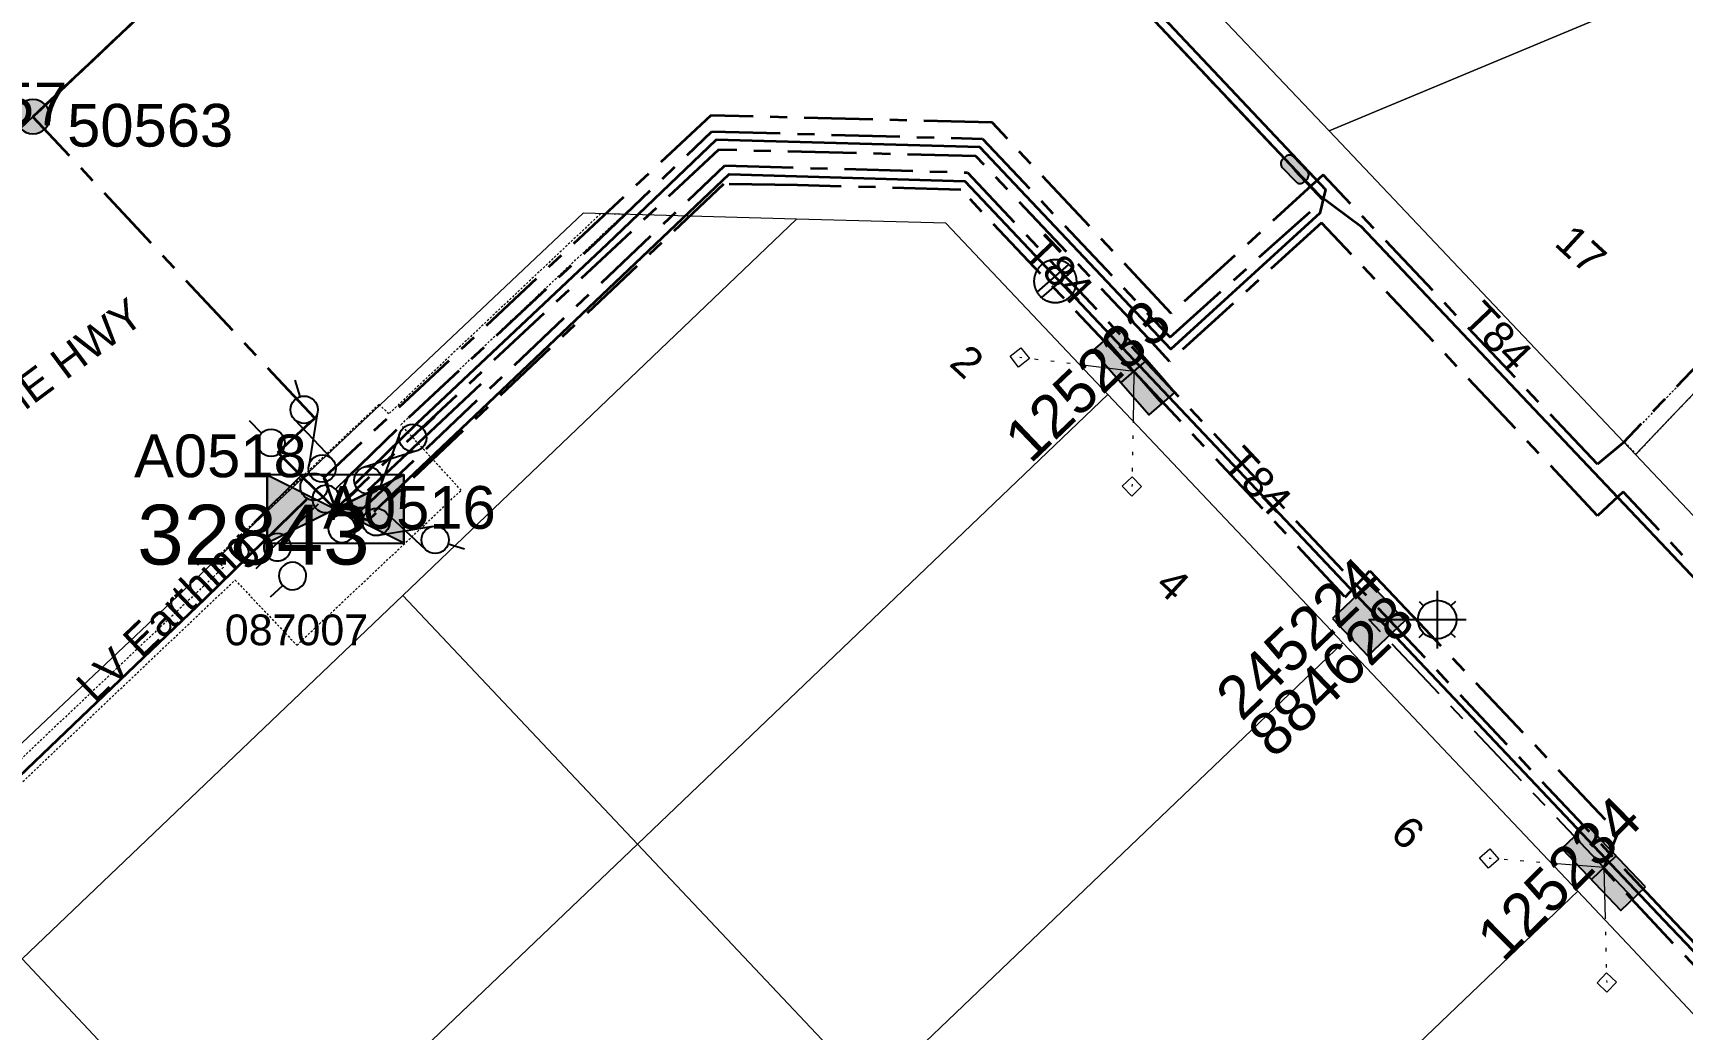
# Model space of a CAD drawing. Header units: metres. Extents: x 264899 to 270320, y 6185871 to 6191197.
# Drawn here: x 268228.5 to 268324.9, y 6186718.5 to 6186776.7 of the extents above; entities that cross this region are included whole.
import ezdxf
from ezdxf.enums import TextEntityAlignment as Align

# ---------------------------------------------------------------- set-up
doc = ezdxf.new("R2010")
doc.units = ezdxf.units.M
for name, pattern in [('Cable Exist OH', [1, 1, 0]), ('Cable Exist UG', [7, 4, -1, 1, -1]), ('DASHED', [19.05, 12.7, -6.35]), ('HIDDEN2', [0.1875, 0.125, -0.0625]), ('PHANTOMX2', [6.6, 3, -0.75, 0.2, -0.75, 0.2, -0.75, 0.2, -0.75])]:
    doc.linetypes.add(name, pattern=pattern)
doc.layers.get('0').update_dxf_attribs({"color": 6})
for name, color, linetype, lineweight in [('_User_HV_Exist', 1, 'Continuous', 35), ('_User_LV_Exist', 5, 'Continuous', 35), ('Cadastre Land Parcels_SP_EXT', 118, 'Continuous', 15), ('Cadastre Other Property_SP_EXT', 138, 'DASHED', 15), ('Cadastre Roads_SP_EXT', 218, 'Continuous', 15), ('Mains_HV_EXT', 13, 'Continuous', 25), ('Mains_LV_EXT', 163, 'Continuous', 25), ('Mains_LV_SL_EXT', 135, 'Continuous', 25), ('Mains_SL_EXT', 131, 'Continuous', 25), ('Services_SP_EXT', 42, 'PHANTOMX2', 20)]:
    doc.layers.add(name, color=color, linetype=linetype, lineweight=lineweight)
for name, color, linetype in [('Equip_HV_EXT', 7, 'Continuous'), ('Equip_LV_EXT', 7, 'Continuous'), ('Equip_SP_HV_EXT', 7, 'Continuous'), ('Equip_SP_SL_EXT', 7, 'Continuous'), ('Sub_SP_EXT', 7, 'Continuous'), ('SupportsOH_SP_TR_HV_LV_SL_EXT', 7, 'Continuous'), ('SupportsUG_SP_LV_EXT', 7, 'Continuous'), ('SupportsUG_SP_LV_SL_EXT', 7, 'Continuous')]:
    doc.layers.add(name, color=color, linetype=linetype)
doc.layers.get('0').freeze()
doc.styles.add('COLUMN_LABEL', font='arial.ttf', dxfattribs={"height": 2})
doc.styles.add('HVSW_LABEL', font='arial.ttf', dxfattribs={"height": 3.5})
doc.styles.add('iecARIAL', font='arial.ttf', dxfattribs={"height": 2})
doc.styles.add('POLE_LABEL', font='arial.ttf', dxfattribs={"height": 2})
doc.styles.add('SL_LABEL', font='arial.ttf', dxfattribs={"height": 2})
doc.styles.get("Standard").update_dxf_attribs({"font": 'arial.ttf'})
doc.styles.add('SWITCH_LABEL', font='arial.ttf', dxfattribs={"height": 2})
doc.linetypes.add('Cable E UG', pattern='A,5,-0.1,["E",Standard,S=1.5,R=0,X=0,Y=-0.75],-1.45', length=6.55)

# ---------------------------------------------------------------- blocks, each defined once
blk = doc.blocks.new('SUB_PADMOUNT_EXT')
at = {"ltscale": 10}
h = blk.add_hatch(color=256, dxfattribs=at)
h.dxf.hatch_style = 1
h.paths.add_polyline_path([(4, -2), (0, 0), (4, 2)])
h.paths.add_polyline_path([(-4, -2), (-4, 2), (0, 0)])
blk.add_line((4, 2), (-4, -2))
blk.add_lwpolyline([(-4, -2), (4, -2), (4, 2), (-4, 2)], close=True)
at = {"ltscale": 10, "flags": 128}
for points in [[(-4, -2), (-4, 2), (0, 0)], [(4, -2), (0, 0), (4, 2)]]:
    blk.add_lwpolyline(points, close=True, dxfattribs=at)
at = {"flags": 8}
blk.add_attdef('ASSET_NUM', text='', height=2.5, dxfattribs=at).set_placement((0, 5), align=Align.MIDDLE_CENTER)
for tag, flags, p in [('STREET_CODE', 9, (1.5, 0)), ('OPERATING_VOLTAGE', 9, (1.5, -0.4)), ('ORIENTATION', 9, (1.5, -0.6)), ('OWNED_BY', 9, (1.5, -0.8)), ('OPERATED_BY', 9, (1.5, -1)), ('NO_PHASES', 9, (1.5, -0.2)), ('SECONDARY_VOLTAGE', 9, (1.5, -1.6)), ('STATE', 9, (1.5, -1.8)), ('CONSTRUCTED_VOLTAGE', 9, (1.5, -1.4)), ('MAINTAINED_BY', 9, (1.5, -1.2)), ('PARENT', 9, (1.5, -2)), ('SUBSTATION_TYPE', 9, (1.5, -2.2)), ('SUBURB', 9, (1.5, -2.8)), ('USAGE', 9, (1.5, -2.4)), ('LEGEND', 9, (1.5, -2.6)), ('Z', 1, (1.5, -3.6)), ('STREETNAME', 9, (1.5, -3)), ('LOCATION', 9, (1.5, -3.2)), ('NOTES', 9, (1.5, -3.4))]:
    blk.add_attdef(tag, text='', height=0.2, dxfattribs=dict(flags=flags)).set_placement(p, align=Align.MIDDLE_LEFT)
blk = doc.blocks.new('COLUMN_EXT')
blk.add_hatch(color=256).paths.add_polyline_path([(1.5, -1.5), (1.5, 1.5), (-1.5, 1.5), (-1.5, -1.5)])
blk.add_lwpolyline([(1.5, 1.5), (-1.5, 1.5), (-1.5, -1.5), (1.5, -1.5)], close=True)
at = {"flags": 9}
for tag, p in [('NOTES', (-1.813, 2)), ('STREETNAME', (-1.813, 1.6)), ('LOCATION', (-1.813, 1.4)), ('SUBURB', (-1.813, 1.8)), ('LEGEND', (-1.813, 1.2)), ('USAGE', (-1.813, 1)), ('COLUMN_TYPE', (-1.813, 0.4)), ('OWNED_BY', (-1.813, 0.6)), ('STATE', (-1.813, 0.8))]:
    blk.add_attdef(tag, text='', height=0.2, rotation=180, dxfattribs=at).set_placement(p, align=Align.MIDDLE_LEFT)
at = {"flags": 1}
blk.add_attdef('Z', (-1.813, 2.351), '', height=0.2, rotation=180, dxfattribs=at)
at = {"flags": 9}
for tag, style, p in [('STRUCTURE_PLANT_NUMBER', 'POLE_LABEL', (-1.813, -0.031)), ('STREET_CODE', 'COLUMN_LABEL', (-1.813, 0.2))]:
    blk.add_attdef(tag, text='', height=0.2, rotation=180, dxfattribs=dict(at, style=style)).set_placement(p, align=Align.MIDDLE_LEFT)
at = {"style": 'COLUMN_LABEL', "width": 0.9, "flags": 8}
blk.add_attdef('ASSET_NUM', text='', height=2, rotation=270, dxfattribs=at).set_placement((2, -4), align=Align.MIDDLE_LEFT)
blk = doc.blocks.new('PILLAR_EXT')
blk.add_hatch(color=256).paths.add_polyline_path([(-2.5, 1), (-2.5, -1), (2.5, -1), (2.5, 1)])
for p, q in [((0, 1), (0, -1)), ((-2.5, 0), (2.5, 0))]:
    blk.add_line(p, q)
at = {"ltscale": 10}
blk.add_line((2.5, 0), (-2.5, 0), dxfattribs=at)
blk.add_lwpolyline([(-2.5, -1), (-1.25, -1), (1.25, -1), (2.5, -1), (2.5, 1), (-2.5, 1)], close=True)
at = {"width": 0.9, "flags": 8}
blk.add_attdef('ASSET_NUM', text='', height=2, rotation=90, dxfattribs=at).set_placement((-2, 4), align=Align.MIDDLE_LEFT)
for tag, p, flags in [('OWNED_BY', (0, -0.2), 9), ('STATE', (0, -0.4), 9), ('SUPPORT_TYPE', (0, -0.6), 9), ('USAGE', (0, -0.8), 9), ('LEGEND', (0, -1), 9), ('STREETNAME', (0, -1.8), 9), ('SUBURB', (0, -2), 1), ('LOCATION', (0, -1.2), 9), ('NOTES', (0, -1.4), 9), ('PARENT', (0, -1.6), 9)]:
    blk.add_attdef(tag, p, '', height=0.2, dxfattribs=dict(flags=flags))
blk = doc.blocks.new('SL_LANTERN_EXT')
at = {"flags": 9}
for tag, p in [('LRATECODE', (-7.4, 0)), ('LOUTREACHVOCAB', (-7.2, 0)), ('LOUTREACH', (-7, 0)), ('LANTNUMBER', (-6.6, 0)), ('LNEW', (-6.4, 0)), ('LMASTVOCAB', (-6.2, 0)), ('LMAST', (-6, 0)), ('LLAMPVOCAB', (-5.8, 0)), ('LLAMP', (-5.6, 0)), ('LEXIST', (-5.4, 0)), ('LCHARGE3PERCENT', (-5.2, 0)), ('LCHARGE3', (-5, 0)), ('LCHARGE2PERCENT', (-4.8, 0)), ('LCHARGE2', (-4.6, 0)), ('LCHARGE1PERCENT', (-4.4, 0)), ('LCHARGE1', (-4.2, 0)), ('LCATEGORY', (-4, 0)), ('LBRACKETVOCAB', (-3.8, 0)), ('LBRACKET', (-3.6, 0)), ('LKINGHEIGHT', (-3.4, 0)), ('CREPLACE', (-3.2, 0)), ('CREMOVE', (-3, 0)), ('CNUMBER', (-2.8, 0)), ('CNEW', (-2.6, 0)), ('CEXIST', (-2.4, 0)), ('USAGE', (-2.2, 0)), ('STATE', (-2, 0)), ('OWNED_BY', (-1.8, 0)), ('ORIENTATION', (-1.6, 0)), ('OPERATING_VOLTAGE', (-1.4, 0)), ('NO_PHASES', (-1.2, 0)), ('LANTERN_TYPE', (-1, 0)), ('LANTERN_PURPOSE', (-0.8, 0)), ('CONTROL_TYPE', (-0.6, 0)), ('CONSTRUCTED_VOLTAGE', (-0.4, 0))]:
    blk.add_attdef(tag, text='', height=0.001, rotation=270, dxfattribs=at).set_placement(p, align=Align.MIDDLE_LEFT)
at = {"style": 'SL_LABEL', "flags": 9}
blk.add_attdef('STREET_CODE', text='', height=0.001, rotation=270, dxfattribs=at).set_placement((0.001, 0), align=Align.MIDDLE_LEFT)
at = {"flags": 1}
blk.add_attdef('Z', (0, 0), '', height=0.001, rotation=270, dxfattribs=at)
at = {"width": 0.9}
blk.add_attdef('LNUMBER', text='', height=1, dxfattribs=at).set_placement((7, -1), align=Align.MIDDLE_LEFT)
at = {"flags": 9}
for tag, p in [('LREMOVE', (0, -7.6)), ('LREPLACE', (0, -7.8)), ('LTYPE', (0, -8)), ('LTYPEVOCAB', (0, -8.2)), ('LEGEND', (0, -8.4)), ('SUBURB', (0, -8.6)), ('STREETNAME', (0, -8.8)), ('LOCATION', (0, -9)), ('NOTES', (0, -9.2)), ('MAINTAINED_BY', (0, -9.863))]:
    blk.add_attdef(tag, text='', height=0.001, dxfattribs=at).set_placement(p, align=Align.MIDDLE_LEFT)
blk.add_attdef('OPERATED_BY', (0, -9.607), '', height=0.001, dxfattribs=at)
blk.add_wipeout([(5.688, 0), (5.061, -1.061), (4, -1.688), (2.939, -1.061), (2.313, 0), (2.939, 1.061), (4, 1.687), (5.061, 1.061)])
for p, q in [((2.939, 1.061), (3.205, 0.795)), ((4, 1.687), (4, 0)), ((5.061, 1.061), (4.795, 0.795)), ((0, 0), (4, 0)), ((2.939, -1.061), (3.205, -0.795)), ((4, 0), (5.688, 0)), ((4, 0), (4, -1.688)), ((5.061, -1.061), (4.795, -0.795))]:
    blk.add_line(p, q)
blk.add_circle((4, 0), 1.125)
blk = doc.blocks.new('CCP_EXT')
at = {"flags": 9}
for tag, p in [('STATE', (0, -1.8)), ('USAGE', (0, -1.2)), ('LEGEND', (0, -1.4)), ('LIFE_SUPPORT', (0, -1.6)), ('NOTES', (0, -2))]:
    blk.add_attdef(tag, text='', height=0.2, dxfattribs=at).set_placement(p, align=Align.MIDDLE_LEFT)
blk.add_wipeout([(0, 0.566), (0.566, 0), (0, -0.566), (-0.566, 0)])
blk.add_lwpolyline([(-0.566, 0), (0, 0.566), (0.566, 0), (0, -0.566), (-0.566, 0)])
at = {"flags": 1}
blk.add_attdef('Z', (0, 0), '', height=0.2, dxfattribs=at)
at = {"flags": 9}
for tag, p in [('CCP_TYPE', (0, 0)), ('OPERATING_VOLTAGE', (0, -0.6)), ('ORIENTATION', (0, -0.8)), ('OWNED_BY', (0, -1)), ('CONSTRUCTED_VOLTAGE', (0, -0.2)), ('NO_PHASES', (0, -0.4))]:
    blk.add_attdef(tag, text='', height=0.2, dxfattribs=at).set_placement(p, align=Align.MIDDLE_LEFT)
blk = doc.blocks.new('POLE_EXT')
blk.add_hatch(color=256).paths.add_polyline_path([(-1, 0, 1), (1, 0, 1)])
blk.add_lwpolyline([(-1, 0, 1), (1, 0, 1)], format="xyb", close=True)
at = {"flags": 8}
blk.add_attdef('pNumber', text='', height=2, dxfattribs=at).set_placement((2.5, 2.5), align=Align.MIDDLE_CENTER)
at = {"style": 'POLE_LABEL', "flags": 9}
for tag, p in [('STRUCTURE_PLANT_NUMBER', (1.355, 0.028)), ('STREET_CODE', (1.355, -0.2))]:
    blk.add_attdef(tag, text='', height=0.2, dxfattribs=at).set_placement(p, align=Align.MIDDLE_LEFT)
at = {"flags": 9}
for tag, p in [('OWNED_BY', (1.355, -0.4)), ('SPECIAL_USE', (1.355, -0.8)), ('STATE', (1.355, -1)), ('PARENT', (1.355, -0.6)), ('cLV', (1.355, -1.4)), ('cHV', (1.355, -2)), ('hDepth', (1.355, -1.6)), ('hDia', (1.355, -1.8)), ('USAGE', (1.355, -1.2)), ('LBRACKET', (1.355, -2.2)), ('LExisting', (1.355, -2.4)), ('LANTNUMBER', (1.355, -2.6)), ('LOther', (1.355, -2.8)), ('cLinedev', (1.355, -3.4)), ('pExisting', (1.355, -3.8)), ('LRemove', (1.355, -3)), ('LEGEND', (1.355, -3.2)), ('LOCATION', (1.355, -3.6)), ('pFooting', (1.355, -4.4)), ('pNew', (1.355, -4.6)), ('PFNUMBER', (1.355, -4)), ('NEWPFNUMBER', (1.355, -4.2)), ('pRelocate', (1.355, -5)), ('pRemove', (1.355, -5.2)), ('pReplace', (1.355, -5.4)), ('pStay', (1.355, -5.6)), ('pType', (1.355, -5.8)), ('cspan', (1.355, -6)), ('STREETNAME', (1.355, -6.2)), ('SUBURB', (1.355, -6.4)), ('NOTES', (1.355, -6.6)), ('MAINTAINED_BY', (1.355, -6.814)), ('OPERATED_BY', (1.355, -7.014))]:
    blk.add_attdef(tag, text='', height=0.2, dxfattribs=at).set_placement(p, align=Align.MIDDLE_LEFT)
at = {"flags": 1}
blk.add_attdef('Z', (1.355, -7.328), '', height=0.2, dxfattribs=at)
blk = doc.blocks.new('HV_STJ_EXT')
h = blk.add_hatch(color=256)
edge = h.paths.add_edge_path()
edge.add_ellipse((-0.586, 0.131), major_axis=(0.226, 0.226), ratio=1, start_angle=44.99996, end_angle=135)
edge.add_line((-0.906, 0.131), (-0.906, -0.131))
edge.add_ellipse((-0.586, -0.131), major_axis=(0.226, 0.226), ratio=1, start_angle=134.99996, end_angle=225)
edge.add_line((-0.586, -0.451), (0.586, -0.451))
edge.add_ellipse((0.586, -0.131), major_axis=(-0.226, 0.226), ratio=1, start_angle=134.99996, end_angle=225)
edge.add_line((0.906, -0.131), (0.906, 0.131))
edge.add_ellipse((0.586, 0.131), major_axis=(-0.226, 0.226), ratio=1, start_angle=224.99996, end_angle=315)
edge.add_line((0.586, 0.451), (-0.586, 0.451))
blk.add_lwpolyline([(-0.906, 0.131), (-0.906, -0.131, 0.414214), (-0.586, -0.451), (0.586, -0.451, 0.414214), (0.906, -0.131), (0.906, 0.131, 0.414214), (0.586, 0.451), (-0.586, 0.451, 0.414214)], format="xyb", close=True)
for tag, flags, p in [('ORIENTATION', 9, (1.5, 0)), ('Z', 1, (1.5, -0.8)), ('USAGE', 9, (1.5, -0.2)), ('LEGEND', 9, (1.5, -0.4)), ('NOTES', 9, (1.5, -0.6))]:
    blk.add_attdef(tag, text='', height=0.2, dxfattribs=dict(flags=flags)).set_placement(p, align=Align.MIDDLE_LEFT)
blk = doc.blocks.new('LV_UG_DFUSE_CLOSED_EXT')
for points in [[(1, 0), (0, 0)], [(5.04, 0.726), (2.156, -0.717)], [(5.049, -0.707), (2.156, 0.717)], [(6.2, 0.013), (7.2, 0.013)]]:
    blk.add_lwpolyline(points)
for centre in [(1.8, 0), (5.4, 0.011)]:
    blk.add_circle(centre, 0.8)
at = {"flags": 9}
for tag, p in [('ACTUAL_STATUS', (0, 0)), ('OPERATING_VOLTAGE', (0, -0.6)), ('ORIENTATION', (0, -0.8)), ('STATE', (0, -1)), ('CONSTRUCTED_VOLTAGE', (0, -0.2)), ('NO_PHASES', (0, -0.4)), ('SWITCH_TYPE', (0, -1.2)), ('USAGE', (0, -1.4)), ('NOTES', (0, -1.6))]:
    blk.add_attdef(tag, text='', height=0.2, dxfattribs=at).set_placement(p, align=Align.MIDDLE_LEFT)
at = {"flags": 1}
blk.add_attdef('Z', (0, 0), '', height=0.2, dxfattribs=at)
blk = doc.blocks.new('LV_UG_DFUSE_OPEN_EXT')
for points in [[(1, 0), (0, 0)], [(6.2, 0.013), (7.2, 0.013)]]:
    blk.add_lwpolyline(points)
for centre in [(1.8, 0), (5.4, 0.011)]:
    blk.add_circle(centre, 0.8)
at = {"flags": 9}
for tag, p in [('ACTUAL_STATUS', (0, 0)), ('OPERATING_VOLTAGE', (0, -0.6)), ('ORIENTATION', (0, -0.8)), ('STATE', (0, -1)), ('CONSTRUCTED_VOLTAGE', (0, -0.2)), ('NO_PHASES', (0, -0.4)), ('SWITCH_TYPE', (0, -1.2)), ('USAGE', (0, -1.4)), ('NOTES', (0, -1.6))]:
    blk.add_attdef(tag, text='', height=0.2, dxfattribs=at).set_placement(p, align=Align.MIDDLE_LEFT)
at = {"flags": 1}
blk.add_attdef('Z', (0, 0), '', height=0.2, dxfattribs=at)
blk = doc.blocks.new('LV_UG_LINKS_CLOSED_EXT')
at = {"layer": 'Equip_LV_EXT'}
for tag, flags, p in [('ACTUAL_STATUS', 9, (3, -2)), ('OPERATING_VOLTAGE', 9, (3, -2.6)), ('ORIENTATION', 9, (3, -2.8)), ('CONSTRUCTED_VOLTAGE', 9, (3, -2.2)), ('NO_PHASES', 9, (3, -2.4)), ('STATE', 9, (3, -3)), ('SWITCH_TYPE', 9, (3, -3.2)), ('OWNED_BY', 9, (3, -3.8)), ('USAGE', 9, (3, -3.4)), ('NOTES', 9, (3, -3.6)), ('TYPE', 9, (3, -4.6)), ('Z', 1, (3, -4.8)), ('OPERATED_BY', 9, (3, -4)), ('MAINTAINED_BY', 9, (3, -4.2)), ('NUMBER_OF_PHASES', 9, (3, -4.4))]:
    blk.add_attdef(tag, text='', height=0.2, dxfattribs=dict(at, flags=flags)).set_placement(p, align=Align.MIDDLE_LEFT)
blk.add_wipeout([(4, 1.25), (3.969, 1.25), (3.939, 1.248), (3.908, 1.247), (3.877, 1.244), (3.847, 1.241), (3.817, 1.236), (3.786, 1.232), (3.756, 1.226), (3.726, 1.22), (3.696, 1.213), (3.667, 1.205), (3.637, 1.196), (3.608, 1.187), (3.579, 1.177), (3.55, 1.166), (3.522, 1.155), (3.493, 1.143), (3.466, 1.13), (3.438, 1.117), (3.411, 1.102), (3.384, 1.088), (3.357, 1.072), (3.331, 1.056), (3.306, 1.039), (3.28, 1.022), (3.255, 1.004), (3.231, 0.985), (3.207, 0.966), (3.184, 0.947), (3.161, 0.926), (3.138, 0.905), (3.116, 0.884), (3.095, 0.862), (3.074, 0.839), (3.053, 0.816), (3.034, 0.793), (3.015, 0.769), (2.996, 0.745), (2.978, 0.72), (2.961, 0.694), (2.944, 0.669), (2.928, 0.643), (2.912, 0.616), (2.898, 0.589), (2.883, 0.562), (2.87, 0.534), (2.857, 0.507), (2.845, 0.478), (2.834, 0.45), (2.823, 0.421), (2.813, 0.392), (2.804, 0.363), (2.795, 0.333), (2.787, 0.304), (2.78, 0.274), (2.774, 0.244), (2.768, 0.214), (2.764, 0.183), (2.759, 0.153), (2.756, 0.123), (2.753, 0.092), (2.752, 0.061), (2.75, 0.031), (2.75, 0), (2.75, -0.031), (2.752, -0.061), (2.753, -0.092), (2.756, -0.123), (2.759, -0.153), (2.764, -0.183), (2.768, -0.214), (2.774, -0.244), (2.78, -0.274), (2.787, -0.304), (2.795, -0.333), (2.804, -0.363), (2.813, -0.392), (2.823, -0.421), (2.834, -0.45), (2.845, -0.478), (2.857, -0.507), (2.87, -0.534), (2.883, -0.562), (2.898, -0.589), (2.912, -0.616), (2.928, -0.643), (2.944, -0.669), (2.961, -0.694), (2.978, -0.72), (2.996, -0.745), (3.015, -0.769), (3.034, -0.793), (3.053, -0.816), (3.074, -0.839), (3.095, -0.862), (3.116, -0.884), (3.138, -0.905), (3.161, -0.926), (3.184, -0.947), (3.207, -0.966), (3.231, -0.985), (3.255, -1.004), (3.28, -1.022), (3.306, -1.039), (3.331, -1.056), (3.357, -1.072), (3.384, -1.088), (3.411, -1.102), (3.438, -1.117), (3.466, -1.13), (3.493, -1.143), (3.522, -1.155), (3.55, -1.166), (3.579, -1.177), (3.608, -1.187), (3.637, -1.196), (3.667, -1.205), (3.696, -1.213), (3.726, -1.22), (3.756, -1.226), (3.786, -1.232), (3.817, -1.236), (3.847, -1.241), (3.877, -1.244), (3.908, -1.247), (3.939, -1.248), (3.969, -1.25), (4, -1.25), (4.031, -1.25), (4.061, -1.248), (4.092, -1.247), (4.123, -1.244), (4.153, -1.241), (4.183, -1.236), (4.214, -1.232), (4.244, -1.226), (4.274, -1.22), (4.304, -1.213), (4.333, -1.205), (4.363, -1.196), (4.392, -1.187), (4.421, -1.177), (4.45, -1.166), (4.478, -1.155), (4.507, -1.143), (4.534, -1.13), (4.562, -1.117), (4.589, -1.102), (4.616, -1.088), (4.643, -1.072), (4.669, -1.056), (4.694, -1.039), (4.72, -1.022), (4.745, -1.004), (4.769, -0.985), (4.793, -0.966), (4.816, -0.947), (4.839, -0.926), (4.862, -0.905), (4.884, -0.884), (4.905, -0.862), (4.926, -0.839), (4.947, -0.816), (4.966, -0.793), (4.985, -0.769), (5.004, -0.745), (5.022, -0.72), (5.039, -0.694), (5.056, -0.669), (5.072, -0.643), (5.088, -0.616), (5.102, -0.589), (5.117, -0.562), (5.13, -0.534), (5.143, -0.507), (5.155, -0.478), (5.166, -0.45), (5.177, -0.421), (5.187, -0.392), (5.196, -0.363), (5.205, -0.333), (5.213, -0.304), (5.22, -0.274), (5.226, -0.244), (5.232, -0.214), (5.236, -0.183), (5.241, -0.153), (5.244, -0.123), (5.247, -0.092), (5.248, -0.061), (5.25, -0.031), (5.25, 0), (5.25, 0.031), (5.248, 0.061), (5.247, 0.092), (5.244, 0.123), (5.241, 0.153), (5.236, 0.183), (5.232, 0.214), (5.226, 0.244), (5.22, 0.274), (5.213, 0.304), (5.205, 0.333), (5.196, 0.363), (5.187, 0.392), (5.177, 0.421), (5.166, 0.45), (5.155, 0.478), (5.143, 0.507), (5.13, 0.534), (5.117, 0.562), (5.102, 0.589), (5.088, 0.616), (5.072, 0.643), (5.056, 0.669), (5.039, 0.694), (5.022, 0.72), (5.004, 0.745), (4.985, 0.769), (4.966, 0.793), (4.947, 0.816), (4.926, 0.839), (4.905, 0.862), (4.884, 0.884), (4.862, 0.905), (4.839, 0.926), (4.816, 0.947), (4.793, 0.966), (4.769, 0.985), (4.745, 1.004), (4.72, 1.022), (4.694, 1.039), (4.669, 1.056), (4.643, 1.072), (4.616, 1.088), (4.589, 1.102), (4.562, 1.117), (4.534, 1.13), (4.507, 1.143), (4.478, 1.155), (4.45, 1.166), (4.421, 1.177), (4.392, 1.187), (4.363, 1.196), (4.333, 1.205), (4.304, 1.213), (4.274, 1.22), (4.244, 1.226), (4.214, 1.232), (4.183, 1.236), (4.153, 1.241), (4.123, 1.244), (4.092, 1.247), (4.061, 1.248), (4.031, 1.25)]).dxf.layer = 'Equip_LV_EXT'
for p, q in [((3.792, 1.232), (3.792, -1.232)), ((4.208, 1.232), (4.208, -1.232))]:
    blk.add_line(p, q, dxfattribs=at)
at = {"layer": 'Equip_LV_EXT', "flags": 128}
blk.add_lwpolyline([(4, 1.25), (3.969, 1.25), (3.939, 1.248), (3.908, 1.247), (3.877, 1.244), (3.847, 1.241), (3.817, 1.236), (3.786, 1.232), (3.756, 1.226), (3.726, 1.22), (3.696, 1.213), (3.667, 1.205), (3.637, 1.196), (3.608, 1.187), (3.579, 1.177), (3.55, 1.166), (3.522, 1.155), (3.493, 1.143), (3.466, 1.13), (3.438, 1.117), (3.411, 1.102), (3.384, 1.088), (3.357, 1.072), (3.331, 1.056), (3.306, 1.039), (3.28, 1.022), (3.255, 1.004), (3.231, 0.985), (3.207, 0.966), (3.184, 0.947), (3.161, 0.926), (3.138, 0.905), (3.116, 0.884), (3.095, 0.862), (3.074, 0.839), (3.053, 0.816), (3.034, 0.793), (3.015, 0.769), (2.996, 0.745), (2.978, 0.72), (2.961, 0.694), (2.944, 0.669), (2.928, 0.643), (2.912, 0.616), (2.898, 0.589), (2.883, 0.562), (2.87, 0.534), (2.857, 0.507), (2.845, 0.478), (2.834, 0.45), (2.823, 0.421), (2.813, 0.392), (2.804, 0.363), (2.795, 0.333), (2.787, 0.304), (2.78, 0.274), (2.774, 0.244), (2.768, 0.214), (2.764, 0.183), (2.759, 0.153), (2.756, 0.123), (2.753, 0.092), (2.752, 0.061), (2.75, 0.031), (2.75, 0), (2.75, -0.031), (2.752, -0.061), (2.753, -0.092), (2.756, -0.123), (2.759, -0.153), (2.764, -0.183), (2.768, -0.214), (2.774, -0.244), (2.78, -0.274), (2.787, -0.304), (2.795, -0.333), (2.804, -0.363), (2.813, -0.392), (2.823, -0.421), (2.834, -0.45), (2.845, -0.478), (2.857, -0.507), (2.87, -0.534), (2.883, -0.562), (2.898, -0.589), (2.912, -0.616), (2.928, -0.643), (2.944, -0.669), (2.961, -0.694), (2.978, -0.72), (2.996, -0.745), (3.015, -0.769), (3.034, -0.793), (3.053, -0.816), (3.074, -0.839), (3.095, -0.862), (3.116, -0.884), (3.138, -0.905), (3.161, -0.926), (3.184, -0.947), (3.207, -0.966), (3.231, -0.985), (3.255, -1.004), (3.28, -1.022), (3.306, -1.039), (3.331, -1.056), (3.357, -1.072), (3.384, -1.088), (3.411, -1.102), (3.438, -1.117), (3.466, -1.13), (3.493, -1.143), (3.522, -1.155), (3.55, -1.166), (3.579, -1.177), (3.608, -1.187), (3.637, -1.196), (3.667, -1.205), (3.696, -1.213), (3.726, -1.22), (3.756, -1.226), (3.786, -1.232), (3.817, -1.236), (3.847, -1.241), (3.877, -1.244), (3.908, -1.247), (3.939, -1.248), (3.969, -1.25), (4, -1.25), (4.031, -1.25), (4.061, -1.248), (4.092, -1.247), (4.123, -1.244), (4.153, -1.241), (4.183, -1.236), (4.214, -1.232), (4.244, -1.226), (4.274, -1.22), (4.304, -1.213), (4.333, -1.205), (4.363, -1.196), (4.392, -1.187), (4.421, -1.177), (4.45, -1.166), (4.478, -1.155), (4.507, -1.143), (4.534, -1.13), (4.562, -1.117), (4.589, -1.102), (4.616, -1.088), (4.643, -1.072), (4.669, -1.056), (4.694, -1.039), (4.72, -1.022), (4.745, -1.004), (4.769, -0.985), (4.793, -0.966), (4.816, -0.947), (4.839, -0.926), (4.862, -0.905), (4.884, -0.884), (4.905, -0.862), (4.926, -0.839), (4.947, -0.816), (4.966, -0.793), (4.985, -0.769), (5.004, -0.745), (5.022, -0.72), (5.039, -0.694), (5.056, -0.669), (5.072, -0.643), (5.088, -0.616), (5.102, -0.589), (5.117, -0.562), (5.13, -0.534), (5.143, -0.507), (5.155, -0.478), (5.166, -0.45), (5.177, -0.421), (5.187, -0.392), (5.196, -0.363), (5.205, -0.333), (5.213, -0.304), (5.22, -0.274), (5.226, -0.244), (5.232, -0.214), (5.236, -0.183), (5.241, -0.153), (5.244, -0.123), (5.247, -0.092), (5.248, -0.061), (5.25, -0.031), (5.25, 0), (5.25, 0.031), (5.248, 0.061), (5.247, 0.092), (5.244, 0.123), (5.241, 0.153), (5.236, 0.183), (5.232, 0.214), (5.226, 0.244), (5.22, 0.274), (5.213, 0.304), (5.205, 0.333), (5.196, 0.363), (5.187, 0.392), (5.177, 0.421), (5.166, 0.45), (5.155, 0.478), (5.143, 0.507), (5.13, 0.534), (5.117, 0.562), (5.102, 0.589), (5.088, 0.616), (5.072, 0.643), (5.056, 0.669), (5.039, 0.694), (5.022, 0.72), (5.004, 0.745), (4.985, 0.769), (4.966, 0.793), (4.947, 0.816), (4.926, 0.839), (4.905, 0.862), (4.884, 0.884), (4.862, 0.905), (4.839, 0.926), (4.816, 0.947), (4.793, 0.966), (4.769, 0.985), (4.745, 1.004), (4.72, 1.022), (4.694, 1.039), (4.669, 1.056), (4.643, 1.072), (4.616, 1.088), (4.589, 1.102), (4.562, 1.117), (4.534, 1.13), (4.507, 1.143), (4.478, 1.155), (4.45, 1.166), (4.421, 1.177), (4.392, 1.187), (4.363, 1.196), (4.333, 1.205), (4.304, 1.213), (4.274, 1.22), (4.244, 1.226), (4.214, 1.232), (4.183, 1.236), (4.153, 1.241), (4.123, 1.244), (4.092, 1.247), (4.061, 1.248), (4.031, 1.25)], close=True, dxfattribs=at)
blk = doc.blocks.new('HV_ABS_OPEN_EXT')
at = {"ltscale": 10}
for p, q in [((7.5, 3), (7.5, 1.75)), ((7.5, -1.75), (7.5, -3))]:
    blk.add_line(p, q, dxfattribs=at)
blk.add_circle((7.5, 0), 1.75, dxfattribs=at)
at = {"style": 'HVSW_LABEL', "width": 0.9, "flags": 8}
blk.add_attdef('ASSET_NUM', text='', height=2.5, rotation=270, dxfattribs=at).set_placement((13, 0), align=Align.MIDDLE_CENTER)
at = {"flags": 1}
blk.add_attdef('Z', (0, 0), '', height=0.2, dxfattribs=at)
at = {"flags": 9}
for tag, p in [('ACTUAL_STATUS', (0, -0.4)), ('OPERATING_VOLTAGE', (0, -1)), ('CONSTRUCTED_VOLTAGE', (0, -0.6)), ('NO_PHASES', (0, -0.8)), ('ORIENTATION', (0, -1.2)), ('OWNED_BY', (0, -1.4)), ('STATE', (0, -1.6)), ('SWITCH_TYPE', (0, -1.8)), ('USAGE', (0, -2)), ('STREETNAME', (0, -2.6)), ('SUBURB', (0, -2.8)), ('LEGEND', (0, -2.2)), ('LOCATION', (0, -2.4)), ('NOTES', (0, -3))]:
    blk.add_attdef(tag, text='', height=0.2, dxfattribs=at).set_placement(p, align=Align.MIDDLE_LEFT)
at = {"style": 'HVSW_LABEL', "flags": 9}
blk.add_attdef('STREET_CODE', text='', height=0.2, dxfattribs=at).set_placement((0, -0.2), align=Align.MIDDLE_LEFT)
blk = doc.blocks.new('SWG_HOLEC_SU_EXT')
blk.add_line((1.8, -2), (5.8, -2))
for points in [[(1, 0), (0, 0)], [(6.6, 0), (7.6, 0)]]:
    blk.add_lwpolyline(points)
for points in [[(1.8, -0.8, 1), (1.8, 0.8, 1)], [(5.8, -0.8, 1), (5.8, 0.8, 1)]]:
    blk.add_lwpolyline(points, format="xyb", close=True)
at = {"style": 'SWITCH_LABEL', "flags": 8}
blk.add_attdef('ASSET_NUM', text='', height=2.5, rotation=179.95437, dxfattribs=at).set_placement((-2.4, 0), align=Align.MIDDLE_LEFT)
at = {"flags": 1}
blk.add_attdef('Z', (0, 0), '', height=0.2, dxfattribs=at)
at = {"flags": 9}
for tag, p in [('ACTUAL_STATUS', (0, -0.4)), ('OPERATING_VOLTAGE', (0, -1)), ('CONSTRUCTED_VOLTAGE', (0, -0.6)), ('NO_PHASES', (0, -0.8)), ('ORIENTATION', (0, -1.2)), ('OWNED_BY', (0, -1.4)), ('STATE', (0, -1.8)), ('SWITCH_TYPE', (0, -2)), ('PARENT', (0, -1.6)), ('STREETNAME', (0, -2.6)), ('SUBURB', (0, -2.8)), ('USAGE', (0, -2.2)), ('LOCATION', (0, -2.4)), ('NOTES', (0, -3))]:
    blk.add_attdef(tag, text='', height=0.2, dxfattribs=at).set_placement(p, align=Align.MIDDLE_LEFT)
at = {"style": 'SWITCH_LABEL', "flags": 9}
blk.add_attdef('STREET_CODE', text='', height=0.2, dxfattribs=at).set_placement((0, -0.2), align=Align.MIDDLE_LEFT)

msp = doc.modelspace()

# ---------------------------------------------------------------- linework, layer by layer
at = {"layer": '_User_HV_Exist', "linetype": 'Cable Exist OH'}
msp.add_lwpolyline([(268295.762, 6186835.376), (268228.469, 6186771.84)], dxfattribs=at)
at = {"layer": '_User_HV_Exist', "linetype": 'Cable Exist UG'}
msp.add_lwpolyline([(268322.168, 6186829.912), (268321.618, 6186827.848), (268321.618, 6186827.848), (268294.916, 6186802.608), (268294.056, 6186801.873), (268294.056, 6186801.873), (268293.4, 6186778.149), (268302.298, 6186768.738)], dxfattribs=at)
at = {"layer": '_User_HV_Exist', "linetype": 'Cable E UG'}
for points in [[(268248.055, 6186749.966), (268254.681, 6186756.22)], [(268244.461, 6186749.454), (268238.524, 6186743.636)], [(268238.524, 6186743.636), (268219.018, 6186724.998)]]:
    msp.add_lwpolyline(points, dxfattribs=at)
at = {"layer": '_User_LV_Exist', "linetype": 'Cable Exist OH'}
msp.add_lwpolyline([(268228.469, 6186771.84), (268267.9, 6186809.051)], dxfattribs=at)
at = {"layer": '_User_LV_Exist', "linetype": 'Cable Exist UG'}
msp.add_lwpolyline([(268246.16, 6186748.889), (268244.227, 6186750.758), (268242.783, 6186752.186), (268243.654, 6186752.992), (268243.654, 6186752.992), (268244.946, 6186754.21), (268228.469, 6186771.84)], dxfattribs=at)
at = {"layer": 'Cadastre Land Parcels_SP_EXT', "linetype": 'Continuous'}
for points in [[(268296.434, 6186779.308), (268304.284, 6186771.01), (268333.645, 6186783.272)], [(268333.645, 6186783.272), (268304.284, 6186771.01), (268322.202, 6186752.068), (268342.563, 6186773.455)], [(268342.563, 6186773.455), (268322.202, 6186752.068), (268334.994, 6186738.544)]]:
    msp.add_lwpolyline(points, dxfattribs=at)
for points in [[(268250.097, 6186743.831), (268273.139, 6186765.847), (268260.653, 6186766.193), (268221.533, 6186729.271), (268227.835, 6186722.565), (268250.097, 6186743.831)], [(268291.346, 6186755.58), (268281.864, 6186765.604), (268273.139, 6186765.847), (268250.097, 6186743.831), (268263.824, 6186729.281), (268291.346, 6186755.58)], [(268305.092, 6186741.05), (268291.346, 6186755.58), (268263.824, 6186729.281), (268277.551, 6186714.73), (268305.092, 6186741.05)], [(268263.824, 6186729.281), (268250.097, 6186743.831), (268227.835, 6186722.565), (268241.533, 6186707.986), (268263.824, 6186729.281)], [(268318.835, 6186726.522), (268305.092, 6186741.05), (268277.551, 6186714.73), (268291.278, 6186700.18), (268318.835, 6186726.522)], [(268277.551, 6186714.73), (268263.824, 6186729.281), (268241.533, 6186707.986), (268255.231, 6186693.407), (268277.551, 6186714.73)], [(268332.554, 6186711.9), (268322.048, 6186723.126), (268318.835, 6186726.522), (268291.278, 6186700.18), (268305.006, 6186685.631), (268332.554, 6186711.9)]]:
    msp.add_lwpolyline(points, close=True, dxfattribs=at)
at = {"layer": 'Cadastre Other Property_SP_EXT', "linetype": 'HIDDEN2'}
msp.add_lwpolyline([(268322.231, 6186752.087), (268342.588, 6186773.535), (268342.588, 6186773.535, -0.072353), (268341.598, 6186773.945), (268341.598, 6186773.945), (268321.559, 6186752.797), (268322.231, 6186752.087)], format="xyb", close=True, dxfattribs=at)
msp.add_lwpolyline([(268263.037, 6186766.126), (268261.67, 6186766.164), (268249.289, 6186754.463), (268248.706, 6186755.007), (268239.157, 6186745.997), (268239.601, 6186745.47), (268216.554, 6186723.633), (268217.274, 6186722.876), (268240.293, 6186744.734), (268243.901, 6186740.923), (268253.517, 6186749.985), (268249.992, 6186753.82), (268263.037, 6186766.126)], close=True, dxfattribs=at)
at = {"layer": 'Mains_HV_EXT', "linetype": 'Cable Exist OH'}
msp.add_lwpolyline([(268295.762, 6186835.376), (268228.469, 6186771.84)], dxfattribs=at)
at = {"layer": 'Mains_HV_EXT', "linetype": 'Cable Exist UG'}
msp.add_lwpolyline([(268322.168, 6186829.912), (268321.618, 6186827.848), (268321.618, 6186827.848), (268294.916, 6186802.608), (268294.056, 6186801.873), (268294.056, 6186801.873), (268293.4, 6186778.149), (268302.298, 6186768.738)], dxfattribs=at)
at = {"layer": 'Mains_HV_EXT', "linetype": 'Cable E UG'}
for points in [[(268248.055, 6186749.966), (268254.681, 6186756.22)], [(268244.461, 6186749.454), (268238.524, 6186743.636)], [(268238.524, 6186743.636), (268219.018, 6186724.998)]]:
    msp.add_lwpolyline(points, dxfattribs=at)
at = {"layer": 'Mains_LV_EXT', "linetype": 'Cable Exist OH'}
msp.add_lwpolyline([(268228.469, 6186771.84), (268267.9, 6186809.051)], dxfattribs=at)
at = {"layer": 'Mains_LV_EXT', "linetype": 'Cable Exist UG'}
msp.add_lwpolyline([(268246.16, 6186748.889), (268244.227, 6186750.758), (268242.783, 6186752.186), (268243.654, 6186752.992), (268243.654, 6186752.992), (268244.946, 6186754.21), (268228.469, 6186771.84)], dxfattribs=at)
at = {"layer": 'Mains_SL_EXT', "linetype": 'Cable Exist OH'}
msp.add_lwpolyline([(268267.9, 6186809.051), (268228.469, 6186771.84), (268201.5, 6186746.494), (268175.205, 6186721.663)], dxfattribs=at)

# ---------------------------------------------------------------- block references
at = {"layer": 'Equip_HV_EXT', "rotation": 133.391392254041}
msp.add_blockref('HV_STJ_EXT', (268302.275, 6186768.762), dxfattribs=at)
at = {"layer": 'Equip_HV_EXT'}
ref = msp.add_blockref('SWG_HOLEC_SU_EXT', (268246.878, 6186750.749), dxfattribs=dict(at, rotation=224.907150414103))
ref.add_attrib('ASSET_NUM', 'A0518', dxfattribs={"layer": '0', "height": 2.5, "style": 'SWITCH_LABEL'}).set_placement((268244.479, 6186751.999), align=Align.MIDDLE_RIGHT)
ref = msp.add_blockref('SWG_HOLEC_SU_EXT', (268247.84, 6186748.982), dxfattribs=dict(at, rotation=223.7765901814041))
ref.add_attrib('ASSET_NUM', 'A0516', dxfattribs={"layer": '0', "height": 2.5, "style": 'SWITCH_LABEL'}).set_placement((268245.441, 6186750.232), align=Align.TOP_LEFT)
at = {"layer": 'Equip_LV_EXT'}
for name, p, rotation in [('LV_UG_DFUSE_CLOSED_EXT', (268245.916, 6186749.538), 106.9932651959616), ('LV_UG_DFUSE_OPEN_EXT', (268246.16, 6186748.889), 134.0649849890002), ('LV_UG_DFUSE_CLOSED_EXT', (268246.752, 6186749.344), 43.18718407456898), ('LV_UG_DFUSE_CLOSED_EXT', (268246.825, 6186748.659), 342.9310469292976)]:
    msp.add_blockref(name, p, dxfattribs=dict(at, rotation=rotation))
at = {"layer": 'Equip_SP_HV_EXT'}
ref = msp.add_blockref('HV_ABS_OPEN_EXT', (268228.469, 6186771.84), dxfattribs=dict(at, rotation=221.3522168948652))
ref.add_attrib('ASSET_NUM', '50563', dxfattribs={"layer": '0', "height": 2.5}).set_placement((268230.469, 6186772.59), align=Align.TOP_LEFT)
at = {"layer": 'Sub_SP_EXT'}
ref = msp.add_blockref('SUB_PADMOUNT_EXT', (268246.16, 6186748.889), dxfattribs=at)
ref.add_attrib('ASSET_NUM', '32843', dxfattribs={"layer": '0', "height": 3.5}).set_placement((268248.16, 6186749.139), align=Align.TOP_RIGHT)
at = {"layer": 'SupportsOH_SP_TR_HV_LV_SL_EXT'}
ref = msp.add_blockref('POLE_EXT', (268228.469, 6186771.84), dxfattribs=at)
ref.add_attrib('ASSET_NUM', '3T0857', dxfattribs={"layer": '0', "height": 2.5, "style": 'POLE_LABEL'}).set_placement((268230.469, 6186772.59), align=Align.MIDDLE_RIGHT)
at = {"layer": 'SupportsUG_SP_LV_EXT'}
ref = msp.add_blockref('PILLAR_EXT', (268292.865, 6186756.939), dxfattribs=dict(at, rotation=131.0317059724859))
ref.add_attrib('ASSET_NUM', '125233', dxfattribs={"layer": '0', "height": 2.5, "rotation": 43.72499, "style": 'iecARIAL'}).set_placement((268294.365, 6186760.439), align=Align.MIDDLE_RIGHT)
ref = msp.add_blockref('PILLAR_EXT', (268320.351, 6186727.908), dxfattribs=dict(at, rotation=133.435370057168))
ref.add_attrib('ASSET_NUM', '125234', dxfattribs={"layer": '0', "height": 2.5, "rotation": 44.85882, "style": 'iecARIAL'}).set_placement((268321.851, 6186731.408), align=Align.MIDDLE_RIGHT)
at = {"layer": 'SupportsUG_SP_LV_SL_EXT'}
ref = msp.add_blockref('COLUMN_EXT', (268306.608, 6186742.423), dxfattribs=dict(at, rotation=133.4350938298187))
ref.add_attrib('ASSET_NUM', '884628', dxfattribs={"layer": '0', "height": 2.5, "rotation": 43.72341, "style": 'COLUMN_LABEL'}).set_placement((268308.608, 6186743.173), align=Align.MIDDLE_RIGHT)

# ---------------------------------------------------------------- texts
at = {"layer": 'Cadastre Land Parcels_SP_EXT'}
for s, rotation, p in [('17', 317.36232, (268317.384, 6186764.352)), ('2', 317.36379, (268281.992, 6186757.334)), ('4', 317.3634, (268294.031, 6186744.312)), ('6', 317.3637, (268307.775, 6186729.783))]:
    msp.add_text(s, height=1.8, rotation=rotation, dxfattribs=at).set_placement(p)
at = {"layer": 'Cadastre Other Property_SP_EXT'}
msp.add_text('087007', height=1.8, dxfattribs=at).set_placement((268239.687, 6186740.917))
at = {"layer": 'Cadastre Roads_SP_EXT'}
msp.add_text('OLD HUME HWY', height=1.8, rotation=36.65831, dxfattribs=at).set_placement((268219.175, 6186748.059))
at = {"layer": 'Mains_HV_EXT'}
msp.add_text('LV Earthing', height=1.8, rotation=43.69631, dxfattribs=at).set_placement((268232.079, 6186737.478))
at = {"layer": 'Mains_LV_EXT'}
for rotation, p in [(313.46227, (268312.018, 6186759.973)), (313.11259, (268297.97, 6186751.486))]:
    msp.add_text('T84', height=1.8, rotation=rotation, dxfattribs=at).set_placement(p)

# ---------------------------------------------------------------- next in the draw order: block references
at = {"layer": 'Equip_LV_EXT', "rotation": 131.0317059724859}
msp.add_blockref('LV_UG_LINKS_CLOSED_EXT', (268290.895, 6186759.202), dxfattribs=at)
at = {"layer": 'Equip_SP_SL_EXT'}
ref = msp.add_blockref('SL_LANTERN_EXT', (268306.608, 6186742.423), dxfattribs=at)
ref.add_attrib('ASSET_NUM', '245224', dxfattribs={"layer": '0', "height": 2.5, "rotation": 43.72341, "style": 'iecARIAL'}).set_placement((268308.108, 6186743.923), align=Align.BOTTOM_RIGHT)
at = {"layer": 'Services_SP_EXT'}
for p, rotation in [((268286.188, 6186757.756), 353.0317059513029), ((268292.753, 6186750.213), 89.03170595536312), ((268313.646, 6186728.445), 355.4353701368774), ((268320.521, 6186721.184), 91.43537005019274)]:
    msp.add_blockref('CCP_EXT', p, dxfattribs=dict(at, rotation=rotation))

# ---------------------------------------------------------------- next in the draw order: linework, layer by layer
at = {"layer": '_User_HV_Exist', "linetype": 'Cable E UG'}
for points in [[(268295.678, 6186835.402), (268291.222, 6186831.449), (268307.426, 6186814.433), (268307.426, 6186814.433), (268294.916, 6186802.608), (268294.056, 6186801.873), (268293.4, 6186778.149), (268303.707, 6186767.247), (268306.146, 6186765.439), (268306.146, 6186765.439), (268320.469, 6186750.312), (268332.89, 6186737.193), (268344.647, 6186724.841), (268346.262, 6186723.794)], [(268322.128, 6186829.9), (268320.988, 6186826.565), (268295.251, 6186802.236), (268294.55, 6186801.637), (268293.906, 6186778.342), (268304.071, 6186767.59), (268303.735, 6186766.195), (268303.735, 6186766.195), (268295.022, 6186758.244), (268283.852, 6186770.051), (268268.435, 6186770.478), (268262.054, 6186764.392), (268250.923, 6186753.893), (268247.333, 6186750.389)]]:
    msp.add_lwpolyline(points, dxfattribs=at)
at = {"layer": '_User_HV_Exist', "linetype": 'Cable Exist UG'}
for points in [[(268246.16, 6186748.889), (268246.878, 6186750.749), (268250.479, 6186754.253), (268250.479, 6186754.253), (268261.684, 6186764.752), (268268.182, 6186770.982), (268268.182, 6186770.982), (268284.01, 6186770.544), (268294.981, 6186758.939), (268303.927, 6186766.963), (268302.281, 6186768.713)], [(268246.16, 6186748.889), (268247.84, 6186748.982), (268251.555, 6186752.495), (268268.943, 6186768.982), (268268.943, 6186768.982), (268283.125, 6186768.574), (268324.132, 6186725.097), (268335.036, 6186713.612), (268335.036, 6186713.612), (268346.707, 6186701.278), (268346.726, 6186701.258), (268348.455, 6186699.416), (268353.08, 6186694.772), (268353.08, 6186694.772), (268355.595, 6186692.261), (268358.256, 6186689.169), (268360.735, 6186686.09), (268362.99, 6186682.84)]]:
    msp.add_lwpolyline(points, dxfattribs=at)
at = {"layer": '_User_HV_Exist', "linetype": 'Cable E UG'}
msp.add_lwpolyline([(268248.423, 6186748.744), (268251.998, 6186752.133), (268269.198, 6186768.476), (268282.968, 6186768.075), (268323.865, 6186724.843), (268334.775, 6186713.401), (268346.441, 6186701.08), (268346.461, 6186701.059), (268348.206, 6186699.226), (268352.862, 6186694.613), (268355.372, 6186692.125), (268358.021, 6186689.058), (268360.485, 6186685.984), (268362.743, 6186682.777), (268366.709, 6186677.123), (268376.57, 6186696.403), (268381.876, 6186697.374), (268400.106, 6186686.611), (268401.603, 6186681.118), (268402.194, 6186680.486), (268402.194, 6186680.486, 0.068306), (268419.699, 6186666.226)], format="xyb", dxfattribs=at)
at = {"layer": '_User_LV_Exist', "linetype": 'Cable Exist UG'}
msp.add_lwpolyline([(268350.508, 6186775.717), (268348.419, 6186775.133), (268348.419, 6186775.133, -0.143905), (268343.047, 6186775.517), (268343.047, 6186775.517), (268341.835, 6186774.148), (268341.835, 6186774.148), (268321.476, 6186752.754), (268319.975, 6186751.507), (268319.975, 6186751.507), (268303.938, 6186768.434), (268295.045, 6186760.324), (268295.045, 6186760.324), (268284.583, 6186771.495), (268268.116, 6186771.916), (268245.474, 6186750.712), (268246.16, 6186748.889)], format="xyb", dxfattribs=at)
for points in [[(268346.302, 6186723.546), (268339.516, 6186730.734), (268339.516, 6186730.734), (268333.187, 6186737.464), (268321.485, 6186749.884), (268319.986, 6186748.496), (268319.986, 6186748.496), (268303.836, 6186765.64), (268294.94, 6186757.515), (268293.728, 6186758.859), (268283.628, 6186769.535), (268268.56, 6186769.902), (268246.16, 6186748.889)], [(268292.798, 6186756.949), (268292.216, 6186757.564), (268292.216, 6186757.564), (268282.746, 6186767.571), (268273.19, 6186767.838), (268268.866, 6186767.899), (268248.068, 6186748.214), (268246.16, 6186748.889)], [(268292.865, 6186756.939), (268305.229, 6186743.732), (268306.657, 6186745.281), (268306.657, 6186745.281), (268308.06, 6186743.798), (268321.165, 6186729.957), (268320.351, 6186727.908)], [(268334.002, 6186713.269), (268320.281, 6186727.88)]]:
    msp.add_lwpolyline(points, dxfattribs=at)
at = {"layer": 'Mains_HV_EXT', "linetype": 'Cable E UG'}
for points in [[(268295.678, 6186835.402), (268291.222, 6186831.449), (268307.426, 6186814.433), (268307.426, 6186814.433), (268294.916, 6186802.608), (268294.056, 6186801.873), (268293.4, 6186778.149), (268303.707, 6186767.247), (268306.146, 6186765.439), (268306.146, 6186765.439), (268320.469, 6186750.312), (268332.89, 6186737.193), (268344.647, 6186724.841), (268346.262, 6186723.794)], [(268322.128, 6186829.9), (268320.988, 6186826.565), (268295.251, 6186802.236), (268294.55, 6186801.637), (268293.906, 6186778.342), (268304.071, 6186767.59), (268303.735, 6186766.195), (268303.735, 6186766.195), (268295.022, 6186758.244), (268283.852, 6186770.051), (268268.435, 6186770.478), (268262.054, 6186764.392), (268250.923, 6186753.893), (268247.333, 6186750.389)]]:
    msp.add_lwpolyline(points, dxfattribs=at)
at = {"layer": 'Mains_HV_EXT', "linetype": 'Cable Exist UG'}
for points in [[(268246.16, 6186748.889), (268246.878, 6186750.749), (268250.479, 6186754.253), (268250.479, 6186754.253), (268261.684, 6186764.752), (268268.182, 6186770.982), (268268.182, 6186770.982), (268284.01, 6186770.544), (268294.981, 6186758.939), (268303.927, 6186766.963), (268302.281, 6186768.713)], [(268246.16, 6186748.889), (268247.84, 6186748.982), (268251.555, 6186752.495), (268268.943, 6186768.982), (268268.943, 6186768.982), (268283.125, 6186768.574), (268324.132, 6186725.097), (268335.036, 6186713.612), (268335.036, 6186713.612), (268346.707, 6186701.278), (268346.726, 6186701.258), (268348.455, 6186699.416), (268353.08, 6186694.772), (268353.08, 6186694.772), (268355.595, 6186692.261), (268358.256, 6186689.169), (268360.735, 6186686.09), (268362.99, 6186682.84)]]:
    msp.add_lwpolyline(points, dxfattribs=at)
at = {"layer": 'Mains_HV_EXT', "linetype": 'Cable E UG'}
msp.add_lwpolyline([(268248.423, 6186748.744), (268251.998, 6186752.133), (268269.198, 6186768.476), (268282.968, 6186768.075), (268323.865, 6186724.843), (268334.775, 6186713.401), (268346.441, 6186701.08), (268346.461, 6186701.059), (268348.206, 6186699.226), (268352.862, 6186694.613), (268355.372, 6186692.125), (268358.021, 6186689.058), (268360.485, 6186685.984), (268362.743, 6186682.777), (268366.709, 6186677.123), (268376.57, 6186696.403), (268381.876, 6186697.374), (268400.106, 6186686.611), (268401.603, 6186681.118), (268402.194, 6186680.486), (268402.194, 6186680.486, 0.068306), (268419.699, 6186666.226)], format="xyb", dxfattribs=at)
at = {"layer": 'Mains_LV_EXT', "linetype": 'Cable Exist UG'}
msp.add_lwpolyline([(268350.508, 6186775.717), (268348.419, 6186775.133), (268348.419, 6186775.133, -0.143905), (268343.047, 6186775.517), (268343.047, 6186775.517), (268341.835, 6186774.148), (268341.835, 6186774.148), (268321.476, 6186752.754), (268319.975, 6186751.507), (268319.975, 6186751.507), (268303.938, 6186768.434), (268295.045, 6186760.324), (268295.045, 6186760.324), (268284.583, 6186771.495), (268268.116, 6186771.916), (268245.474, 6186750.712), (268246.16, 6186748.889)], format="xyb", dxfattribs=at)
for points in [[(268346.302, 6186723.546), (268339.516, 6186730.734), (268339.516, 6186730.734), (268333.187, 6186737.464), (268321.485, 6186749.884), (268319.986, 6186748.496), (268319.986, 6186748.496), (268303.836, 6186765.64), (268294.94, 6186757.515), (268293.728, 6186758.859), (268283.628, 6186769.535), (268268.56, 6186769.902), (268246.16, 6186748.889)], [(268292.798, 6186756.949), (268292.216, 6186757.564), (268292.216, 6186757.564), (268282.746, 6186767.571), (268273.19, 6186767.838), (268268.866, 6186767.899), (268248.068, 6186748.214), (268246.16, 6186748.889)], [(268292.865, 6186756.939), (268305.229, 6186743.732), (268306.657, 6186745.281), (268306.657, 6186745.281), (268308.06, 6186743.798), (268321.165, 6186729.957), (268320.351, 6186727.908)], [(268334.002, 6186713.269), (268320.281, 6186727.88)]]:
    msp.add_lwpolyline(points, dxfattribs=at)
at = {"layer": 'Mains_LV_SL_EXT', "linetype": 'Cable Exist UG'}
msp.add_lwpolyline([(268320.351, 6186727.908), (268306.608, 6186742.423)], dxfattribs=at)
at = {"layer": 'Services_SP_EXT'}
for points in [[(268292.865, 6186756.938), (268286.188, 6186757.756)], [(268292.865, 6186756.938), (268292.753, 6186750.213)], [(268320.351, 6186727.908), (268313.646, 6186728.445)], [(268320.351, 6186727.908), (268320.521, 6186721.184)]]:
    msp.add_lwpolyline(points, dxfattribs=at)

# ---------------------------------------------------------------- next in the draw order: texts
at = {"layer": 'Mains_LV_EXT'}
msp.add_text('T84', height=1.8, rotation=313.43535, dxfattribs=at).set_placement((268286.338, 6186763.832))

doc.saveas('drawing.dxf')
